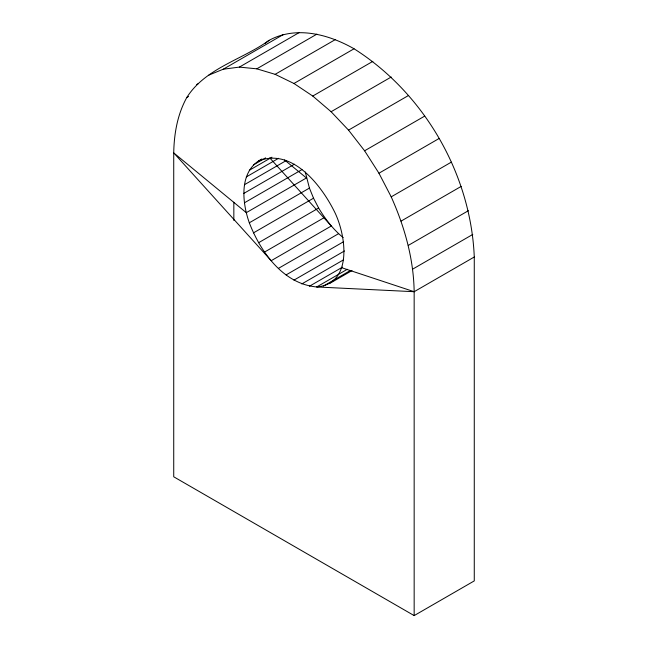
<?xml version="1.0" encoding="UTF-8"?>
<svg xmlns="http://www.w3.org/2000/svg" width="648" height="648" viewBox="0 0 648 648"><rect width="100%" height="100%" fill="white"/><g stroke="black" fill="none" stroke-linecap="round" stroke-linejoin="round"><path stroke-width="0.97" d="M474.271 256.997L474.271 580.9L414.161 615.6L173.729 476.79L173.729 152.888C174.085 133.707 177.439 114.38 186.835 97.435C205.343 68.153 242.255 59.721 269.05 40.362C296.152 25.547 328.771 34.328 354.051 48.778C424.189 93.191 470.877 174.061 474.271 256.997L414.161 291.705L316.686 286.959C283.079 283.865 260.536 251.942 249.318 222.791C241.923 202.111 238.788 170.675 262.011 158.938M347.288 269.293L316.686 286.959C353.452 283.808 346 234.673 334.473 211.694C321.351 185.263 292.28 147.655 258.528 160.947M265.218 43.327L269.05 40.362M196.692 84.556L198.434 83.543M208.94 75.063L223.285 69.198L283.395 34.498M186.835 97.435L188.576 96.431M223.285 69.198L239.371 67.1L299.473 32.4M239.371 67.1L256.794 68.826L316.904 34.125M256.794 68.826L275.141 74.334L335.251 39.633M275.141 74.334L293.949 83.487L354.051 48.778M293.949 83.487L312.749 96.05L372.859 61.349M312.749 96.05L331.096 111.723L391.206 77.023M253.425 164.9L265.615 157.861M249.318 170.27L271.966 157.197M246.305 176.92L278.543 158.315M244.474 184.688L286.286 160.542M331.096 111.723L348.527 130.118L408.629 95.418M243.859 193.379L294.378 164.203M244.474 202.784L301.968 169.59M348.527 130.118L364.605 150.79L424.715 116.089M249.318 222.791L309.42 188.082L305.313 172.036M253.425 232.899L313.527 198.191L309.42 188.082M258.528 242.749L318.638 208.04C325.256 219.04 333.153 229.449 343.165 237.581M364.605 150.79L378.95 173.219L439.06 138.518M264.506 252.088L324.616 217.388M414.161 615.6L414.161 291.705C413.659 258.819 404.595 226.711 391.206 196.854L451.308 162.154M278.47 268.369L338.572 233.669M286.108 274.898L343.602 241.704M293.949 280.139L344.469 250.962M401.055 221.114L461.165 186.413M301.782 283.946L343.594 259.808M309.428 286.238L342.525 267.13M323.384 286.084L350.39 270.5M329.362 283.646L352.018 270.564M408.281 245.406L468.383 210.705M412.679 269.131L472.789 234.43M341.585 267.673L414.161 291.705M284.561 159.967L306.415 177.965L246.305 212.666L173.729 152.888L271.204 260.699L331.314 225.998L269.714 157.869M378.95 173.219L391.206 196.854M313.527 198.191L318.638 208.04M233.839 202.2L233.839 220.417"/></g></svg>
